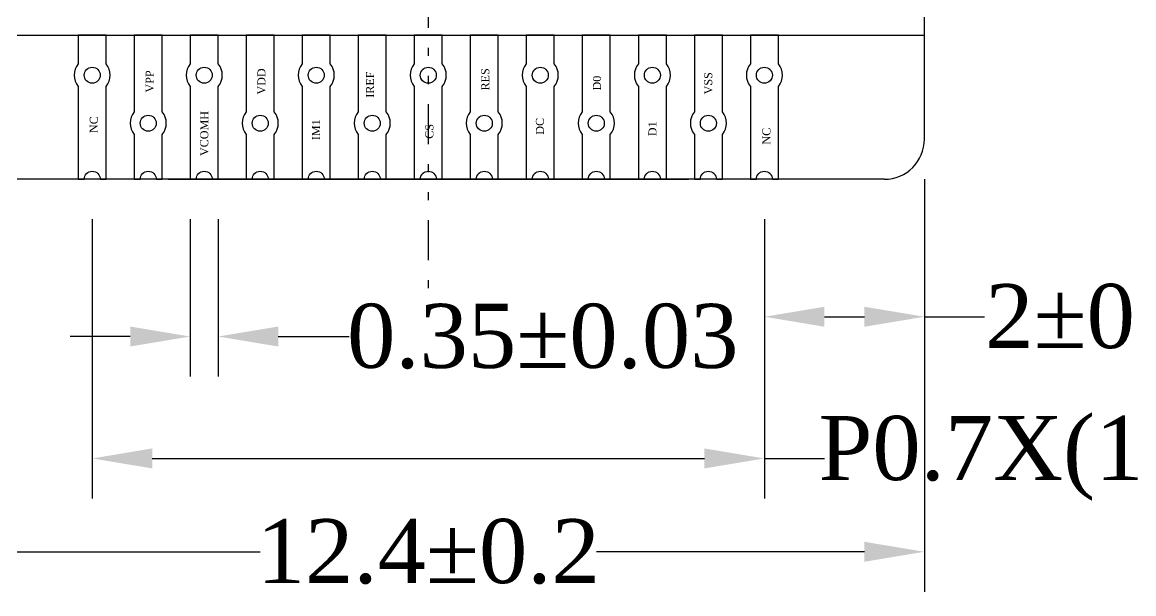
# Model space of a CAD drawing. Extents: x -334 to 152, y -2 to 1135.
# Drawn here: x -322.58 to -308.69, y 24.5 to 31.64 of the extents above; entities that cross this region are included whole.
import ezdxf

# ---------------------------------------------------------------- set-up
doc = ezdxf.new("R2010")
doc.units = 0
doc.header["$MEASUREMENT"] = 0
doc.linetypes.add('DIVIDE', pattern=[1.25, 0.5, -0.25, 0, -0.25, 0, -0.25])
doc.layers.add('Frame', color=7, linetype='Continuous')
doc.styles.get("Standard").update_dxf_attribs({"font": 'times.ttf'})
doc.dimstyles.get("Standard").update_dxf_attribs({"dimtxt": 0.18, "dimasz": 0.18, "dimexe": 0.18, "dimexo": 0.0625, "dimgap": 0.09, "dimtad": 0, "dimtih": 1, "dimtoh": 1, "dimdec": 4, "dimzin": 0, "dimdsep": 46, "dimtxsty": 'Standard', "dimcen": 0.09, "dimadec": 0, "dimazin": 0, "dimtfac": 1, "dimtdec": 4, "dimtofl": 0, "dimtmove": 0, "dimatfit": 3, "dimfxl": 1, "dimtolj": 1, "dimtzin": 0, "dimarcsym": 0})

# ---------------------------------------------------------------- blocks, each defined once
blk = doc.blocks.new('*D116')
at = {"color": 0, "lineweight": -2, "transparency": 16777216}
for p, q in [((-323.703, 29.681), (-323.703, 24.527)), ((-311.303, 29.681), (-311.303, 24.527)), ((-322.953, 25.027), (-319.605, 25.027)), ((-312.053, 25.027), (-315.401, 25.027))]:
    blk.add_line(p, q, dxfattribs=at)
at = {"color": 0, "transparency": 16777216}
for points in [[(-322.953, 25.152), (-322.953, 24.902), (-323.703, 25.027)], [(-312.053, 25.152), (-312.053, 24.902), (-311.303, 25.027)]]:
    blk.add_solid(points, dxfattribs=at)
at = {"layer": 'Defpoints', "color": 0, "transparency": 16777216}
for p in [(-323.703, 30.181), (-311.303, 30.181), (-311.303, 25.027)]:
    blk.add_point(p, dxfattribs=at)
at = {"color": 0, "transparency": 16777216, "insert": (-317.503, 25.027), "char_height": 0.8, "attachment_point": 5}
blk.add_mtext('\\A1;12.4±0.2', dxfattribs=at)
blk = doc.blocks.new('*D117')
at = {"color": 0, "lineweight": -2, "transparency": 16777216}
for p, q in [((-320.478, 29.181), (-320.478, 27.216)), ((-320.128, 29.181), (-320.128, 27.216)), ((-321.228, 27.716), (-321.978, 27.716)), ((-319.378, 27.716), (-318.493, 27.716))]:
    blk.add_line(p, q, dxfattribs=at)
at = {"color": 0, "transparency": 16777216}
for points in [[(-321.228, 27.841), (-321.228, 27.591), (-320.478, 27.716)], [(-319.378, 27.841), (-319.378, 27.591), (-320.128, 27.716)]]:
    blk.add_solid(points, dxfattribs=at)
at = {"layer": 'Defpoints', "color": 0, "transparency": 16777216}
for p in [(-320.478, 29.681), (-320.128, 29.681), (-320.128, 27.716)]:
    blk.add_point(p, dxfattribs=at)
at = {"color": 0, "transparency": 16777216, "insert": (-316.072, 27.716), "char_height": 0.8, "attachment_point": 5}
blk.add_mtext('\\A1;0.35%%p0.03', dxfattribs=at)
blk = doc.blocks.new('*D118')
at = {"color": 0, "lineweight": -2, "transparency": 16777216}
for p, q in [((-321.703, 29.181), (-321.703, 25.693)), ((-313.303, 29.181), (-313.303, 25.693)), ((-320.953, 26.193), (-314.053, 26.193)), ((-313.303, 26.193), (-312.553, 26.193))]:
    blk.add_line(p, q, dxfattribs=at)
at = {"color": 0, "transparency": 16777216}
for points in [[(-320.953, 26.318), (-320.953, 26.068), (-321.703, 26.193)], [(-314.053, 26.318), (-314.053, 26.068), (-313.303, 26.193)]]:
    blk.add_solid(points, dxfattribs=at)
at = {"layer": 'Defpoints', "color": 0, "transparency": 16777216}
for p in [(-321.703, 29.681), (-313.303, 29.681), (-313.303, 26.193)]:
    blk.add_point(p, dxfattribs=at)
at = {"color": 0, "transparency": 16777216, "insert": (-307.103, 26.193), "char_height": 0.8, "attachment_point": 5}
blk.add_mtext('\\A1;P0.7X(13-1)=8.4%%P0.05', dxfattribs=at)
blk = doc.blocks.new('*D121')
at = {"color": 0, "lineweight": -2, "transparency": 16777216}
for p, q in [((-311.303, 29.681), (-311.303, 27.463)), ((-313.303, 29.181), (-313.303, 27.463)), ((-312.553, 27.963), (-312.053, 27.963)), ((-311.303, 27.963), (-310.553, 27.963))]:
    blk.add_line(p, q, dxfattribs=at)
at = {"color": 0, "transparency": 16777216}
for points in [[(-312.553, 28.088), (-312.553, 27.838), (-313.303, 27.963)], [(-312.053, 28.088), (-312.053, 27.838), (-311.303, 27.963)]]:
    blk.add_solid(points, dxfattribs=at)
at = {"layer": 'Defpoints', "color": 0, "transparency": 16777216}
for p in [(-311.303, 30.181), (-313.303, 29.681), (-311.303, 27.963)]:
    blk.add_point(p, dxfattribs=at)
at = {"color": 0, "transparency": 16777216, "insert": (-308.852, 27.963), "char_height": 0.8, "attachment_point": 5}
blk.add_mtext('\\A1;2%%P0.15', dxfattribs=at)

msp = doc.modelspace()

# ---------------------------------------------------------------- linework, layer by layer
at = {"color": 1, "linetype": 'DIVIDE'}
msp.add_line((-317.50314, 68.32077), (-317.50314, 27.96652), dxfattribs=at)
at = {"color": 34}
for p, q in [((-311.30314, 30.18077), (-311.30314, 34.18077)), ((-323.70314, 31.48077), (-311.30314, 31.48077)), ((-321.25314, 31.48077), (-313.75314, 31.48077)), ((-311.80314, 29.68077), (-323.20314, 29.68077))]:
    msp.add_line(p, q, dxfattribs=at)
at = {"color": 2}
for points in [[(-321.87814, 31.12219, 0.35355339), (-321.87814, 30.83934), (-321.87814, 29.68077), (-321.80314, 29.68077, -1), (-321.60314, 29.68077), (-321.52814, 29.68077), (-321.52814, 30.83934, 0.35355339), (-321.52814, 31.12219), (-321.52814, 31.48077), (-321.87814, 31.48077)], [(-321.17814, 30.23934), (-321.17814, 29.68077), (-321.10314, 29.68077, -1), (-320.90314, 29.68077), (-320.82814, 29.68077), (-320.82814, 30.23934, 0.35355339), (-320.82814, 30.52219), (-320.82814, 31.48077), (-321.17814, 31.48077), (-321.17814, 30.52219, 0.35355339)], [(-320.47814, 31.12219, 0.35355339), (-320.47814, 30.83934), (-320.47814, 29.68077), (-320.40314, 29.68077, -1), (-320.20314, 29.68077), (-320.12814, 29.68077), (-320.12814, 30.83934, 0.35355339), (-320.12814, 31.12219), (-320.12814, 31.48077), (-320.47814, 31.48077)], [(-319.77814, 30.23934), (-319.77814, 29.68077), (-319.70314, 29.68077, -1), (-319.50314, 29.68077), (-319.42814, 29.68077), (-319.42814, 30.23934, 0.35355339), (-319.42814, 30.52219), (-319.42814, 31.48077), (-319.77814, 31.48077), (-319.77814, 30.52219, 0.35355339)], [(-319.07814, 31.12219, 0.35355339), (-319.07814, 30.83934), (-319.07814, 29.68077), (-319.00314, 29.68077, -1), (-318.80314, 29.68077), (-318.72814, 29.68077), (-318.72814, 30.83934, 0.35355339), (-318.72814, 31.12219), (-318.72814, 31.48077), (-319.07814, 31.48077)], [(-318.37814, 30.23934), (-318.37814, 29.68077), (-318.30314, 29.68077, -1), (-318.10314, 29.68077), (-318.02814, 29.68077), (-318.02814, 30.23934, 0.35355339), (-318.02814, 30.52219), (-318.02814, 31.48077), (-318.37814, 31.48077), (-318.37814, 30.52219, 0.35355339)], [(-317.67814, 31.12219, 0.35355339), (-317.67814, 30.83934), (-317.67814, 29.68077), (-317.60314, 29.68077, -1), (-317.40314, 29.68077), (-317.32814, 29.68077), (-317.32814, 30.83934, 0.35355339), (-317.32814, 31.12219), (-317.32814, 31.48077), (-317.67814, 31.48077)], [(-316.97814, 30.23934), (-316.97814, 29.68077), (-316.90314, 29.68077, -1), (-316.70314, 29.68077), (-316.62814, 29.68077), (-316.62814, 30.23934, 0.35355339), (-316.62814, 30.52219), (-316.62814, 31.48077), (-316.97814, 31.48077), (-316.97814, 30.52219, 0.35355339)], [(-316.27814, 31.12219, 0.35355339), (-316.27814, 30.83934), (-316.27814, 29.68077), (-316.20314, 29.68077, -1), (-316.00314, 29.68077), (-315.92814, 29.68077), (-315.92814, 30.83934, 0.35355339), (-315.92814, 31.12219), (-315.92814, 31.48077), (-316.27814, 31.48077)], [(-315.57814, 30.23934), (-315.57814, 29.68077), (-315.50314, 29.68077, -1), (-315.30314, 29.68077), (-315.22814, 29.68077), (-315.22814, 30.23934, 0.35355339), (-315.22814, 30.52219), (-315.22814, 31.48077), (-315.57814, 31.48077), (-315.57814, 30.52219, 0.35355339)], [(-314.87814, 31.12219, 0.35355339), (-314.87814, 30.83934), (-314.87814, 29.68077), (-314.80314, 29.68077, -1), (-314.60314, 29.68077), (-314.52814, 29.68077), (-314.52814, 30.83934, 0.35355339), (-314.52814, 31.12219), (-314.52814, 31.48077), (-314.87814, 31.48077)], [(-314.17814, 30.23934), (-314.17814, 29.68077), (-314.10314, 29.68077, -1), (-313.90314, 29.68077), (-313.82814, 29.68077), (-313.82814, 30.23934, 0.35355339), (-313.82814, 30.52219), (-313.82814, 31.48077), (-314.17814, 31.48077), (-314.17814, 30.52219, 0.35355339)], [(-313.47814, 31.12219, 0.35355339), (-313.47814, 30.83934), (-313.47814, 29.68077), (-313.40314, 29.68077, -1), (-313.20314, 29.68077), (-313.12814, 29.68077), (-313.12814, 30.83934, 0.35355339), (-313.12814, 31.12219), (-313.12814, 31.48077), (-313.47814, 31.48077)]]:
    msp.add_lwpolyline(points, format="xyb", close=True, dxfattribs=at)
at = {"color": 6}
for centre in [(-321.70314, 30.98077), (-320.30314, 30.98077), (-318.90314, 30.98077), (-317.50314, 30.98077), (-316.10314, 30.98077), (-314.70314, 30.98077), (-313.30314, 30.98077), (-321.00314, 30.38077), (-319.60314, 30.38077), (-318.20314, 30.38077), (-316.80314, 30.38077), (-315.40314, 30.38077), (-314.00314, 30.38077)]:
    msp.add_circle(centre, 0.1, dxfattribs=at)
at = {"color": 34}
msp.add_arc((-311.80314, 30.18077), 0.5, 270, 0, dxfattribs=at)
at = {"layer": 'Frame', "color": 0}
msp.add_line((-320.75314, 29.68077), (-314.25314, 29.68077), dxfattribs=at)

# ---------------------------------------------------------------- texts
at = {"layer": 'Frame', "char_height": 0.1, "attachment_point": 5, "rotation": 90}
for s, insert in [('VPP', (-320.98467, 30.90238)), ('VDD', (-319.5881, 30.90238)), ('IREF', (-318.23215, 30.86299)), ('RES', (-316.79043, 30.92899)), ('VSS', (-314.00343, 30.87945)), ('D0', (-315.39475, 30.88223)), ('NC', (-321.68295, 30.36302)), ('VCOMH', (-320.30226, 30.25198)), ('DC', (-316.10802, 30.34205)), ('IM1', (-318.90569, 30.29957)), ('CS', (-317.48871, 30.2786)), ('D1', (-314.70153, 30.31126)), ('NC', (-313.27674, 30.21891))]:
    msp.add_mtext(s, dxfattribs=dict(at, insert=insert))

# ---------------------------------------------------------------- dimensions: what is measured, and where the dimension line sits
dim = msp.add_linear_dim(base=(-311.30314, 25.0273), p1=(-323.70314, 30.18077), p2=(-311.30314, 30.18077), dimstyle='Standard', override={"dimtxt": 0.8, "dimasz": 0.75, "dimexe": 0.5, "dimexo": 0.5, "dimgap": 0.1, "dimtih": 0, "dimtoh": 0, "dimdec": 2, "dimzin": 8, "dimazin": 2, "dimtol": 1, "dimtp": 0.2, "dimtm": 0.2, "dimtzin": 8})
dim.commit()
dim.dimension.update_dxf_attribs({"geometry": '*D116', "text_midpoint": (-317.50314, 25.0273), "dimtype": 160})
for base, p1, p2, text, picture, middle in [((-311.30314, 27.96306), (-313.30314, 29.68077), (-311.30314, 30.18077), '<>%%P0.15', '*D121', (-308.8517, 27.96306)), ((-313.30314, 26.19277), (-321.70314, 29.68077), (-313.30314, 29.68077), 'P0.7X(13-1)=<>%%P0.05', '*D118', (-307.10347, 26.19277))]:
    dim = msp.add_linear_dim(base=base, p1=p1, p2=p2, text=text, dimstyle='Standard', override={"dimtxt": 0.8, "dimasz": 0.75, "dimexe": 0.5, "dimexo": 0.5, "dimgap": 0.1, "dimtih": 0, "dimtoh": 0, "dimzin": 8, "dimazin": 2, "dimtzin": 8})
    dim.commit()
    dim.dimension.update_dxf_attribs({"geometry": picture, "text_midpoint": middle})
dim = msp.add_linear_dim(base=(-320.12814, 27.71599), p1=(-320.47814, 29.68077), p2=(-320.12814, 29.68077), text='<>%%p0.03', dimstyle='Standard', override={"dimtxt": 0.8, "dimasz": 0.75, "dimexe": 0.5, "dimexo": 0.5, "dimgap": 0.1, "dimtih": 0, "dimtoh": 0, "dimzin": 8, "dimazin": 2, "dimtzin": 8})
dim.commit()
dim.dimension.update_dxf_attribs({"geometry": '*D117', "text_midpoint": (-316.07191, 27.71599), "dimtype": 160})

doc.saveas('drawing.dxf')
